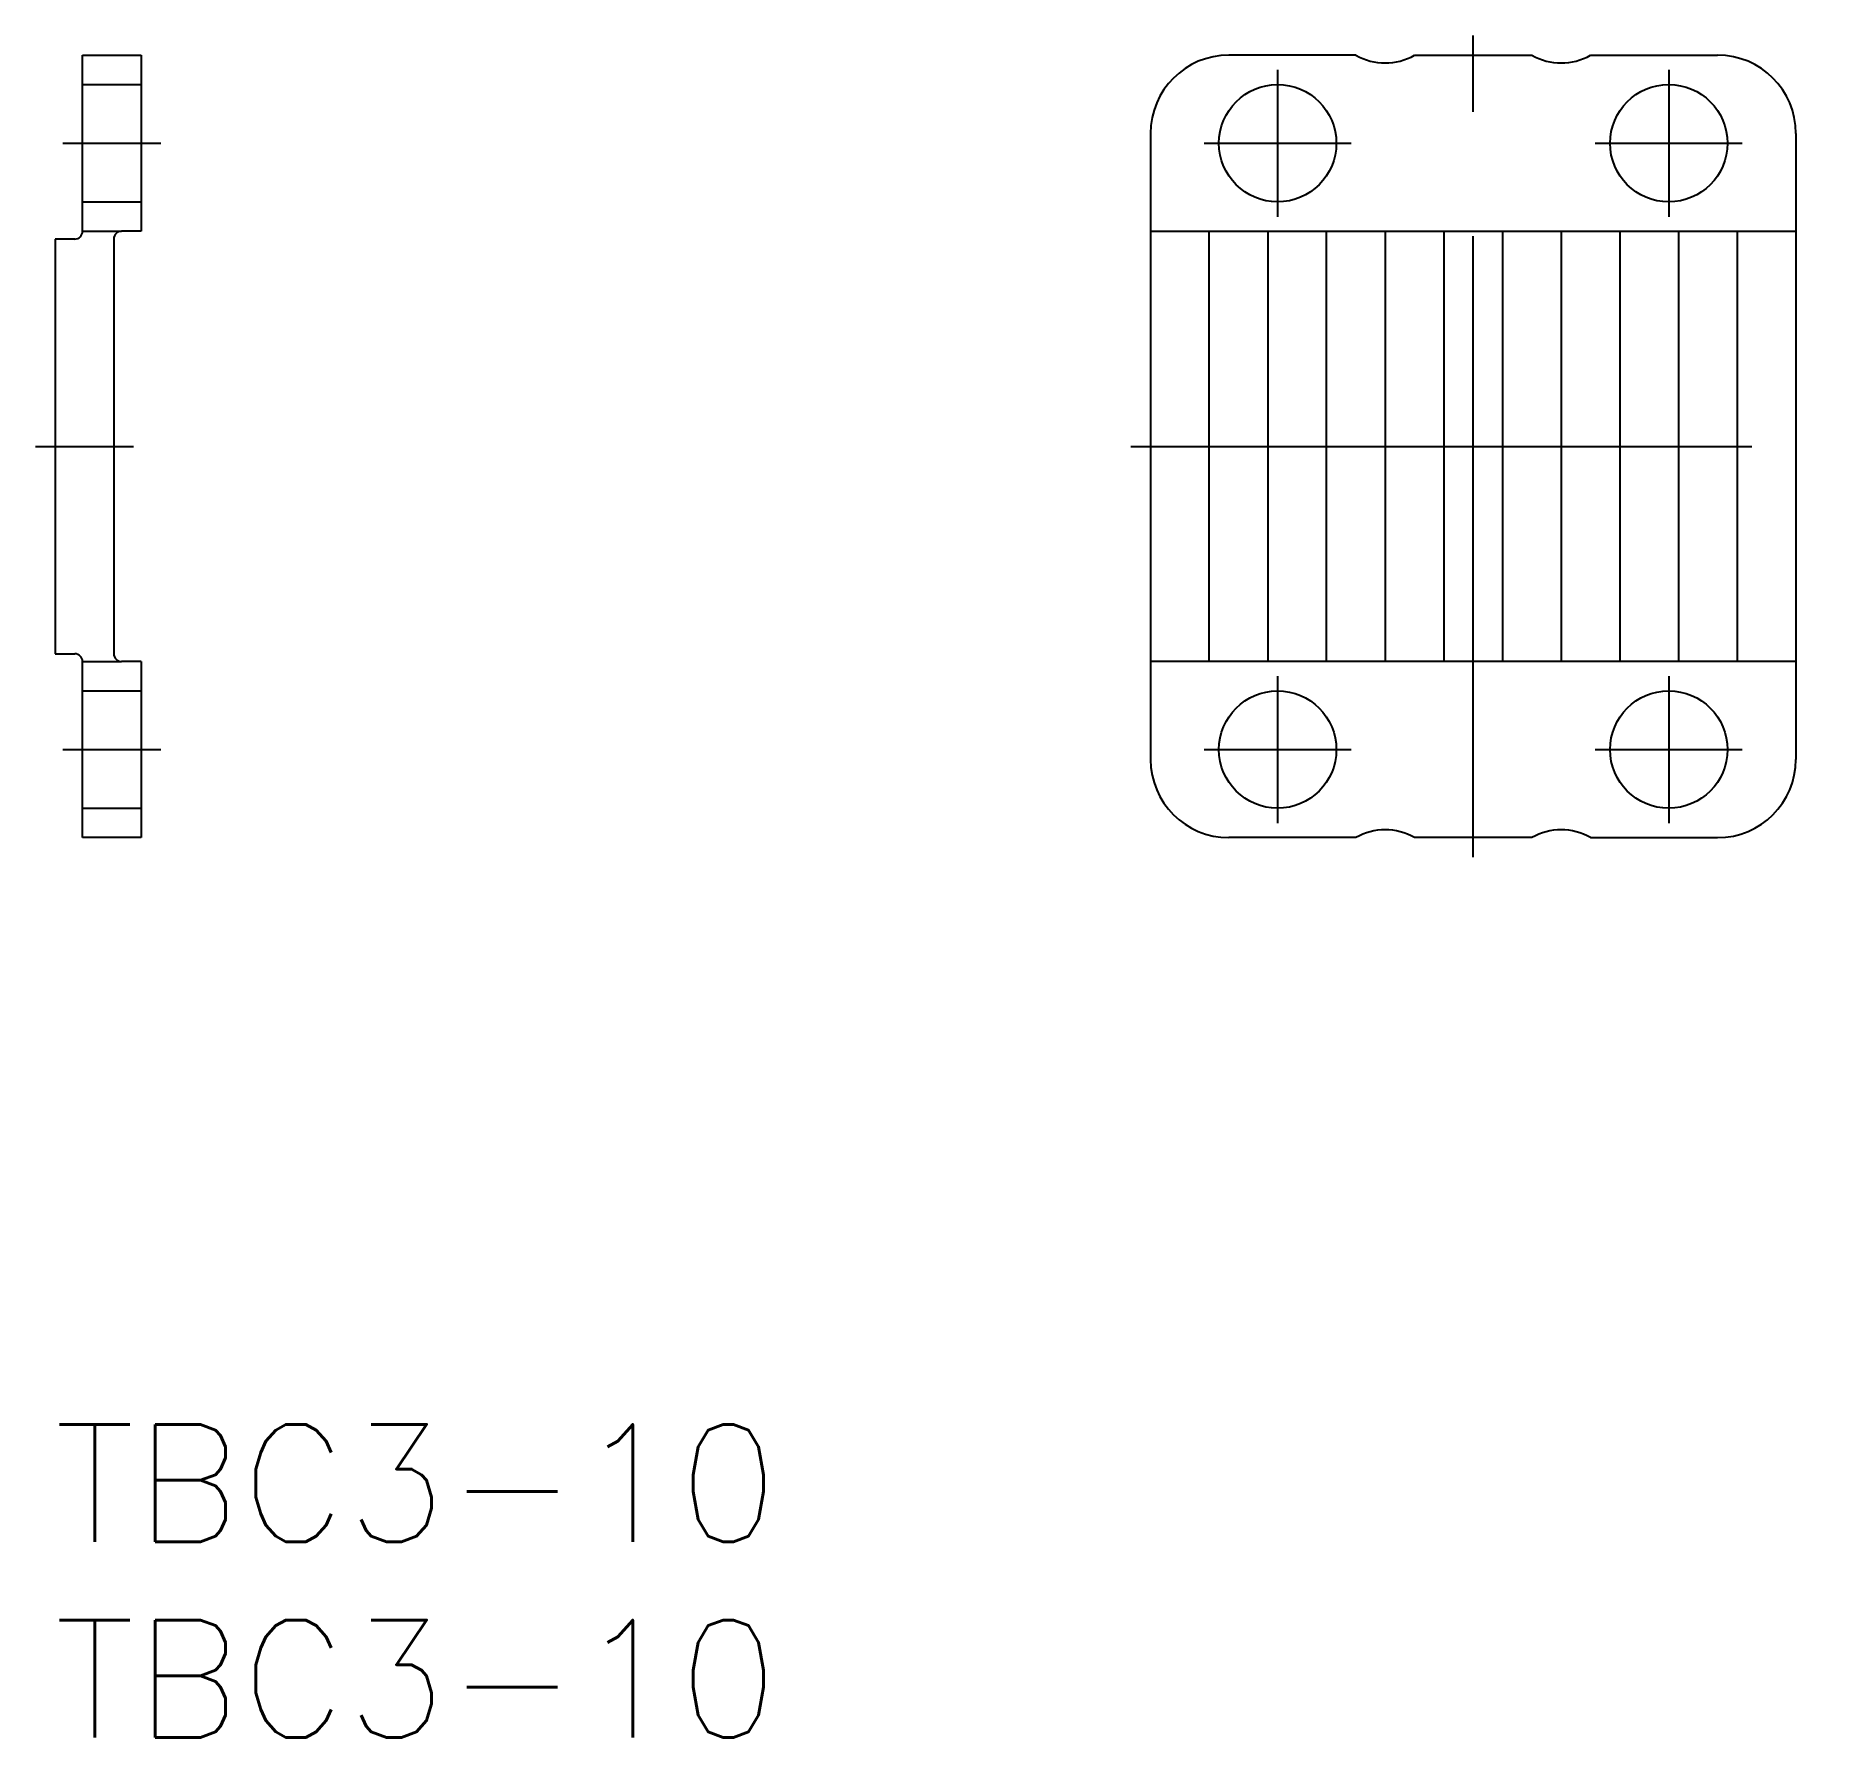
# Model space of a CAD drawing. Extents: x -0.5 to 45, y -8 to 35.5.
import ezdxf

# ---------------------------------------------------------------- set-up
doc = ezdxf.new("R2010")
doc.units = 0
doc.header["$LTSCALE"] = 0.5
doc.linetypes.add('CENTER', pattern=[50.8, 31.75, -6.35, 6.35, -6.35])
doc.linetypes.add('DASHED', pattern=[19.05, 12.7, -6.35])
for name, color, linetype in [('MSM_CENTER', 1, 'CENTER'), ('MSM_CONTINUOUS', 7, 'CONTINUOUS'), ('MSM_DASHED', 4, 'DASHED'), ('MSM_PART_NUMBER', 7, 'CONTINUOUS')]:
    doc.layers.add(name, color=color, linetype=linetype)
doc.styles.get("Standard").update_dxf_attribs({"font": 'txt.shx', "height": 2, "bigfont": 'bigfont.shx'})

# ---------------------------------------------------------------- blocks, each defined once
blk = doc.blocks.new('*U20')
at = {"layer": 'MSM_PART_NUMBER'}
blk.add_text('TBC3-10', height=3, dxfattribs=at).set_placement((0, -3))
blk = doc.blocks.new('*U21')
at = {"layer": 'MSM_PART_NUMBER'}
blk.add_text('TBC3-10', height=3, dxfattribs=at).set_placement((0, -8))

msp = doc.modelspace()

# ---------------------------------------------------------------- linework, layer by layer
at = {"layer": 'MSM_CENTER'}
for p, q in [((36.274, 14.5), (36.274, 35.5)), ((31.274, 34.629), (31.274, 30.871)), ((41.274, 34.629), (41.274, 30.871)), ((0.216, 32.75), (2.716, 32.75)), ((29.395, 32.75), (33.153, 32.75)), ((39.395, 32.75), (43.153, 32.75)), ((-0.484, 25), (2.016, 25)), ((27.524, 25), (45.024, 25)), ((31.274, 19.129), (31.274, 15.371)), ((41.274, 19.129), (41.274, 15.371)), ((0.216, 17.25), (2.716, 17.25)), ((29.395, 17.25), (33.153, 17.25)), ((39.395, 17.25), (43.153, 17.25))]:
    msp.add_line(p, q, dxfattribs=at)
at = {"layer": 'MSM_CONTINUOUS'}
for p, q in [((0.716, 35), (2.216, 35)), ((0.716, 30.5), (0.716, 35)), ((2.216, 35), (2.216, 30.5)), ((33.275, 35), (30.024, 35)), ((34.772, 35), (37.775, 35)), ((39.272, 35), (42.524, 35)), ((28.024, 33), (28.024, 17)), ((44.524, 33), (44.524, 17)), ((2.216, 30.5), (1.716, 30.5)), ((28.024, 30.5), (44.524, 30.5)), ((29.524, 19.5), (29.524, 30.5)), ((31.024, 30.5), (31.024, 19.5)), ((32.524, 19.5), (32.524, 30.5)), ((34.024, 30.5), (34.024, 19.5)), ((35.524, 30.5), (35.524, 19.5)), ((37.024, 30.5), (37.024, 19.5)), ((38.524, 30.5), (38.524, 19.5)), ((40.024, 30.5), (40.024, 19.5)), ((41.524, 30.5), (41.524, 19.5)), ((43.024, 30.5), (43.024, 19.5)), ((0.016, 30.3), (0.016, 19.7)), ((0.516, 30.3), (0.016, 30.3)), ((1.516, 30.3), (1.516, 19.7)), ((0.016, 19.7), (0.516, 19.7)), ((0.716, 15), (0.716, 19.5)), ((2.216, 19.5), (1.716, 19.5)), ((2.216, 19.5), (1.716, 19.5)), ((2.216, 19.5), (2.216, 15)), ((44.524, 19.5), (28.024, 19.5)), ((2.216, 15), (0.716, 15)), ((33.275, 15), (30.024, 15)), ((37.775, 15), (34.772, 15)), ((39.272, 15), (42.524, 15))]:
    msp.add_line(p, q, dxfattribs=at)
for centre in [(31.274, 32.75), (41.274, 32.75), (31.274, 17.25), (41.274, 17.25)]:
    msp.add_circle(centre, 1.5, dxfattribs=at)
for centre, radius, start, end in [((30.024, 33), 2, 90, 180), ((34.024, 36.3), 1.5, 240.0736, 299.9264), ((38.524, 36.3), 1.5, 240.0736, 299.9264), ((42.524, 33), 2, 0, 90), ((0.516, 30.5), 0.2, 270, 0), ((1.716, 30.3), 0.2, 90, 180), ((0.516, 19.5), 0.2, 0, 90), ((1.716, 19.7), 0.2, 180, 270), ((30.024, 17), 2, 180, 270), ((42.524, 17), 2, 270, 0), ((34.024, 13.7), 1.5, 60.0736, 119.9264), ((38.524, 13.7), 1.5, 60.0736, 119.9264)]:
    msp.add_arc(centre, radius, start, end, dxfattribs=at)
at = {"layer": 'MSM_DASHED'}
for p, q in [((0.716, 34.25), (2.216, 34.25)), ((0.716, 31.25), (2.216, 31.25)), ((0.716, 30.5), (1.716, 30.5)), ((0.716, 19.5), (1.716, 19.5)), ((0.716, 18.75), (2.216, 18.75)), ((0.716, 15.75), (2.216, 15.75))]:
    msp.add_line(p, q, dxfattribs=at)

# ---------------------------------------------------------------- block references
at = {"layer": 'MSM_CONTINUOUS'}
for name in ['*U20', '*U21']:
    msp.add_blockref(name, (0, 0), dxfattribs=at)

doc.saveas('drawing.dxf')
